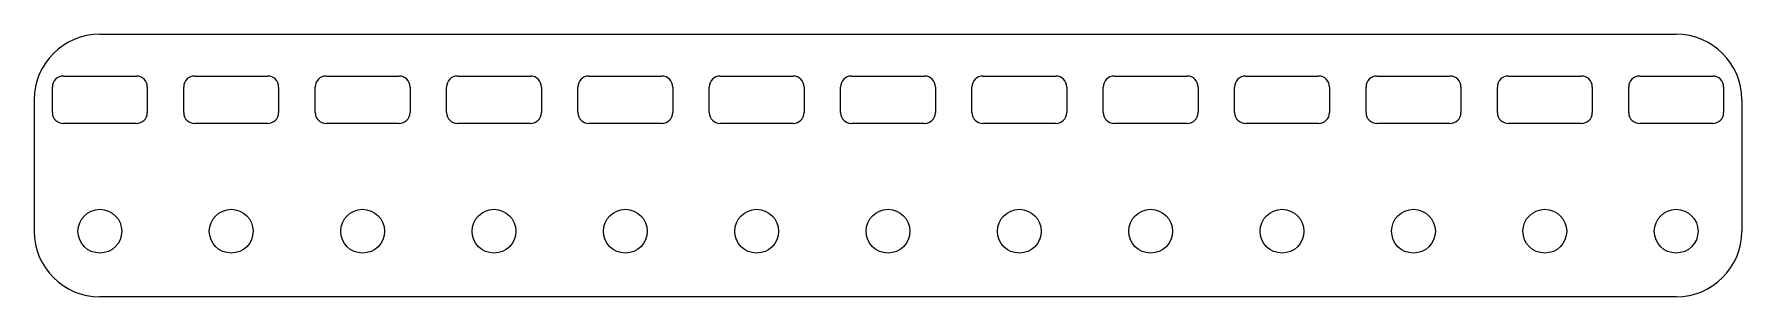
# Model space of a CAD drawing. Header units: millimetres. Extents: x 252 to 369, y 211 to 229.
import ezdxf

# ---------------------------------------------------------------- set-up
doc = ezdxf.new("R2010")
doc.units = ezdxf.units.MM
doc.layers.add('Default', color=7, linetype='Continuous')

msp = doc.modelspace()

# ---------------------------------------------------------------- linework, layer by layer
at = {"layer": 'Default', "color": 7, "linetype": 'Continuous'}
for p, q in [((256.43, 228.74), (364.43, 228.74)), ((253.93, 225.87), (258.93, 225.87)), ((262.93, 225.87), (267.93, 225.87)), ((271.93, 225.87), (276.93, 225.87)), ((280.93, 225.87), (285.93, 225.87)), ((289.93, 225.87), (294.93, 225.87)), ((298.93, 225.87), (303.93, 225.87)), ((307.93, 225.87), (312.93, 225.87)), ((316.93, 225.87), (321.93, 225.87)), ((325.93, 225.87), (330.93, 225.87)), ((334.93, 225.87), (339.93, 225.87)), ((343.93, 225.87), (348.93, 225.87)), ((352.93, 225.87), (357.93, 225.87)), ((361.93, 225.87), (366.93, 225.87)), ((253.18, 223.37), (253.18, 225.12)), ((259.68, 225.12), (259.68, 223.37)), ((262.18, 223.37), (262.18, 225.12)), ((268.68, 225.12), (268.68, 223.37)), ((271.18, 223.37), (271.18, 225.12)), ((277.68, 225.12), (277.68, 223.37)), ((280.18, 223.37), (280.18, 225.12)), ((286.68, 225.12), (286.68, 223.37)), ((289.18, 223.37), (289.18, 225.12)), ((295.68, 225.12), (295.68, 223.37)), ((298.18, 223.37), (298.18, 225.12)), ((304.68, 225.12), (304.68, 223.37)), ((307.18, 223.37), (307.18, 225.12)), ((313.68, 225.12), (313.68, 223.37)), ((316.18, 223.37), (316.18, 225.12)), ((322.68, 225.12), (322.68, 223.37)), ((325.18, 223.37), (325.18, 225.12)), ((331.68, 225.12), (331.68, 223.37)), ((334.18, 223.37), (334.18, 225.12)), ((340.68, 225.12), (340.68, 223.37)), ((343.18, 223.37), (343.18, 225.12)), ((349.68, 225.12), (349.68, 223.37)), ((352.18, 223.37), (352.18, 225.12)), ((358.68, 225.12), (358.68, 223.37)), ((361.18, 223.37), (361.18, 225.12)), ((367.68, 225.12), (367.68, 223.37)), ((251.93, 224.24), (251.93, 215.24)), ((368.93, 224.24), (368.93, 215.24)), ((258.93, 222.62), (253.93, 222.62)), ((267.93, 222.62), (262.93, 222.62)), ((276.93, 222.62), (271.93, 222.62)), ((285.93, 222.62), (280.93, 222.62)), ((294.93, 222.62), (289.93, 222.62)), ((303.93, 222.62), (298.93, 222.62)), ((312.93, 222.62), (307.93, 222.62)), ((321.93, 222.62), (316.93, 222.62)), ((330.93, 222.62), (325.93, 222.62)), ((339.93, 222.62), (334.93, 222.62)), ((348.93, 222.62), (343.93, 222.62)), ((357.93, 222.62), (352.93, 222.62)), ((366.93, 222.62), (361.93, 222.62)), ((364.43, 210.74), (256.43, 210.74))]:
    msp.add_line(p, q, dxfattribs=at)
for centre in [(256.43, 215.24), (265.43, 215.24), (274.43, 215.24), (283.43, 215.24), (292.43, 215.24), (301.43, 215.24), (310.43, 215.24), (319.43, 215.24), (328.43, 215.24), (337.43, 215.24), (346.43, 215.24), (355.43, 215.24), (364.43, 215.24)]:
    msp.add_circle(centre, 1.5, dxfattribs=at)
for centre, radius, start, end in [((256.43, 224.24), 4.5, 90, 180), ((364.43, 224.24), 4.5, 0, 90), ((253.93, 225.12), 0.75, 90, 180), ((258.93, 225.12), 0.75, 0, 90), ((262.93, 225.12), 0.75, 90, 180), ((267.93, 225.12), 0.75, 0, 90), ((271.93, 225.12), 0.75, 90, 180), ((276.93, 225.12), 0.75, 0, 90), ((280.93, 225.12), 0.75, 90, 180), ((285.93, 225.12), 0.75, 0, 90), ((289.93, 225.12), 0.75, 90, 180), ((294.93, 225.12), 0.75, 0, 90), ((298.93, 225.12), 0.75, 90, 180), ((303.93, 225.12), 0.75, 0, 90), ((307.93, 225.12), 0.75, 90, 180), ((312.93, 225.12), 0.75, 0, 90), ((316.93, 225.12), 0.75, 90, 180), ((321.93, 225.12), 0.75, 0, 90), ((325.93, 225.12), 0.75, 90, 180), ((330.93, 225.12), 0.75, 0, 90), ((334.93, 225.12), 0.75, 90, 180), ((339.93, 225.12), 0.75, 0, 90), ((343.93, 225.12), 0.75, 90, 180), ((348.93, 225.12), 0.75, 0, 90), ((352.93, 225.12), 0.75, 90, 180), ((357.93, 225.12), 0.75, 0, 90), ((361.93, 225.12), 0.75, 90, 180), ((366.93, 225.12), 0.75, 0, 90), ((253.93, 223.37), 0.75, 180, 270), ((258.93, 223.37), 0.75, 270, 0), ((262.93, 223.37), 0.75, 180, 270), ((267.93, 223.37), 0.75, 270, 0), ((271.93, 223.37), 0.75, 180, 270), ((276.93, 223.37), 0.75, 270, 0), ((280.93, 223.37), 0.75, 180, 270), ((285.93, 223.37), 0.75, 270, 0), ((289.93, 223.37), 0.75, 180, 270), ((294.93, 223.37), 0.75, 270, 0), ((298.93, 223.37), 0.75, 180, 270), ((303.93, 223.37), 0.75, 270, 0), ((307.93, 223.37), 0.75, 180, 270), ((312.93, 223.37), 0.75, 270, 0), ((316.93, 223.37), 0.75, 180, 270), ((321.93, 223.37), 0.75, 270, 0), ((325.93, 223.37), 0.75, 180, 270), ((330.93, 223.37), 0.75, 270, 0), ((334.93, 223.37), 0.75, 180, 270), ((339.93, 223.37), 0.75, 270, 0), ((343.93, 223.37), 0.75, 180, 270), ((348.93, 223.37), 0.75, 270, 0), ((352.93, 223.37), 0.75, 180, 270), ((357.93, 223.37), 0.75, 270, 0), ((361.93, 223.37), 0.75, 180, 270), ((366.93, 223.37), 0.75, 270, 0), ((256.43, 215.24), 4.5, 180, 270), ((364.43, 215.24), 4.5, 270, 0)]:
    msp.add_arc(centre, radius, start, end, dxfattribs=at)

doc.saveas('drawing.dxf')
